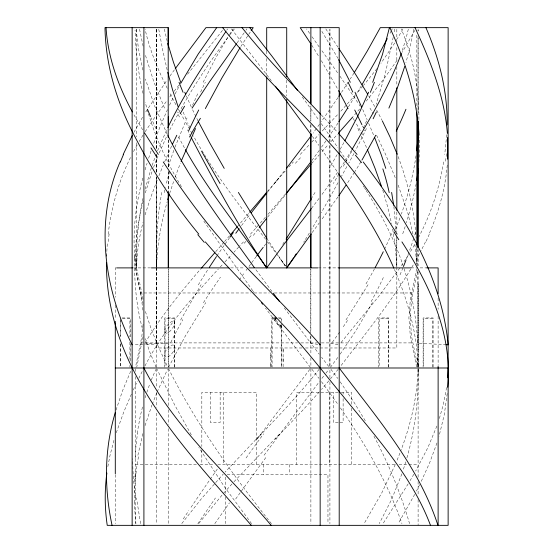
<?xml version="1.0" encoding="UTF-8"?>
<svg xmlns="http://www.w3.org/2000/svg" width="553" height="553" viewBox="0 0 553 553"><rect width="100%" height="100%" fill="white"/><g stroke="black" fill="none" stroke-linecap="round" stroke-linejoin="round"><path stroke-width="0.41" stroke-dasharray="2.77 2.07" d="M270.299 367.157L270.299 364.655M270.299 357.985L270.299 354.646M283.115 361.316L283.115 357.985M283.115 351.307L283.115 347.975L283.115 367.157M310.786 336.265L310.786 343.123L319.192 354.155M310.793 332.83L310.807 268.537M310.848 132.236L310.855 124.522M310.855 121.093L310.855 106.515M310.883 368.81L310.883 523.712M329.913 366.439L329.871 145.944M329.871 141.658L329.92 29.364L329.92 141.665M329.92 377.823L329.92 368.81M417.798 271.965L418.13 366.473M417.812 265.965L417.826 249.679M417.999 111.658L418.089 36.221L418.103 112.736M416.9 263.933L416.589 246.721M417.985 349.448L418.103 282.908L418.109 367.227M418.898 119.621C419.188 88.632 413.305 57.54 401.291 28.95M168.223 366.439L168.43 268.523M106.57 256.26L107.386 241.896M396.84 267.134L396.446 235.675M143.04 299.125L136.57 267.894C136.84 252.569 139.183 237.327 142.999 222.5M418.061 369.293C417.252 397.033 410.761 424.365 401.022 450.273M106.542 256.419L106.591 254.719M143.151 201.133C139.301 216.645 136.709 232.467 135.492 248.408C133.944 266.94 138.616 285.32 143.02 303.203M142.916 198.465C137.967 221.241 136.135 244.613 136.57 267.894L136.888 259.931M135.139 253.64C133.612 279.41 136.135 305.429 142.84 330.369M173.773 325.98A12.919 7.279 -41 0 1 172.812 327.777L170.172 331.095L167.179 332.996A3.18 1.846 -39.3 0 1 166.038 333.1C163.812 332.484 164.746 329.498 165.492 328.033A11.91 6.636 -38.6 0 1 166.418 326.346L169.653 322.752L172.833 321.017A3.235 1.749 -40.8 0 1 173.801 321.086L174.658 322.758L173.815 325.98M446.713 134.738L444.736 154.439M134.559 481.815L135.526 471.204M418.904 162.167L419.409 150.402L419.188 137.697M143.103 324.252L141.789 336.756L135.499 367.157M447.246 165.091C445.2 188.953 438.626 212.29 429.004 234.175M447.232 393.46L444.28 414.612L439.054 436.234M174.554 323.726L174.658 322.758M108.181 234.175C111.284 207.285 118.798 180.852 130.916 156.623M446.561 387.529L443.43 404.139L438.971 419.914M416.015 155.794C413.098 175.654 408.045 195.181 401.347 214.101M137.137 433.428L140.158 416.679L142.84 405.612M134.891 477.094L134.98 476.52M107.842 466.621L110.082 455.112L114.098 439.69M443.603 161.939C439.365 188.096 431.105 213.638 418.732 237.099M394.676 29.115L394.019 32.793M416.202 183.769L412.13 202.785L406.414 222.783M161.794 192.437C157.211 217.039 156.133 242.159 156.575 267.134C157.149 244.972 161.165 223.004 167.2 201.707M143.04 336.756L136.75 367.157M413.9 29.185L410.139 46.915L405.943 62.489M393.204 37.265L385.261 73.915L376.178 104.261M417.57 270.396L411.632 299.125L410.146 317.94L411.632 336.756L417.923 367.157M137.904 455.223L143.013 432.778M416.672 268.73L410.381 299.125L408.895 317.94L410.381 336.756L416.672 367.157M408.321 29.198L405.819 39.291L401.602 52.576M145.107 189.091L151.356 167.739M142.826 178.059C135.243 206.221 131.925 235.758 135.54 264.804M406.918 457.856C415.206 428.99 418.752 398.851 418.116 368.851L418.165 373.144M145.308 192.859L152.393 170.504M145.093 214.813L150.437 198.154L157.446 179.483M145.107 169.84L147.07 163.246M116.04 410.015L122.704 390.328L131.185 370.095M405.75 461.852L403.013 470.513M145.059 425.616L151.923 405.149M145.1 397.78L145.819 395.443M169.653 193.426L174.485 178.896M168.16 166.66L174.098 149.49M148.633 158.282L151.957 148.287M436.967 442.967L429.653 462.757L420.957 482.016M405.183 226.571L402.149 235.467M116.248 432.743L123.837 411.854L131.483 393.95M146.835 392.34L149.808 383.858M152.137 165.409L155.96 154.847M401.886 473.838L391.669 499.338L379.234 523.643M153.727 143.262L160.515 125.552L167.428 109.694M175.149 177.015L180.396 163.163M436.87 426.045L427.842 447.702L415.656 471.066M153.527 167.379L157.916 156.091M399.985 217.889L395.54 229.371M152.22 404.374L156.81 392.782M174.976 147.195L186.264 119.752M151.294 380.042L155.766 369.487M399.95 453.08L396.695 461.202M157.57 150.727L167.22 128.759M158.939 175.73L163.163 165.34M393.943 233.228L394.483 231.942M157.135 392.015L167.476 369.466M164.621 161.849L171.63 145.992M159.223 152.932L167.234 135.146M186.52 119.151L187.032 117.955M395.298 464.52L381.84 492.785L364.081 523.656M192.575 105.188L198.416 92.22M366.445 128.531L355.489 150.637M133.259 390.045L137.469 381.114M169.529 105.201L173.566 96.962M425.464 241.896L420.985 250.875M138.789 378.363L143.22 369.376M203.117 82.3L215.497 58.307L229.149 35.095M419.692 484.601L416.43 491.078M169.723 130.045C186.416 96.609 207.002 65.233 229.426 35.385M168.582 367.24L185.421 335.865L205.785 302.553M391.586 30.221L392.236 28.936M144.99 365.886C163.64 329.609 190.985 298.855 218.38 268.993M391.254 30.864L389.277 34.735M175.087 93.962L179.829 84.982M414.736 494.334L398.264 523.532M414.805 30.415L402.28 52.231M419.637 253.433L415.075 261.728M353.975 153.492L348.736 163.163M133.501 151.591L137.635 144.098M133.957 132.298L143.109 116.261M402.874 29.046L397.317 38.786M338.021 182.67L321.293 212.753M180.596 320.09L201.112 284.726M346.862 166.577L341.464 176.386M372.445 302.553L356.132 330.376L340.164 354.127M343.89 142.598L340.04 149.49M337.116 154.64L329.194 168.382M173.276 351.701L170.725 355.102L167.469 357.183A2.986 1.866 -36.7 0 1 166.239 357.238L164.725 355.544L165.209 352.109A12.754 7.846 -36.8 0 1 166.052 350.36C167.455 345.632 177.16 341.353 174.098 349.89A13.307 8.33 -37.5 0 1 173.296 351.701M319.406 216.036L311.698 229.149M413.831 474.253L410.098 480.633M414.446 244.903L409.828 252.666M368.035 284.726L345.895 320.09M413.243 264.915C392.056 301.019 365.519 333.563 340.164 366.743M139.073 141.616L143.192 134.814M361.261 85.915L356.803 93.353M315.03 192.437L311.588 198.195M351.639 150.133L345.888 159.547M145.121 342.784C161.13 316.275 180.672 292.122 200.87 268.723M360.902 161.849L354.832 171.7M408.183 483.827L383.077 523.546M309.327 233.069L304.91 240.244M354.985 96.34L348.293 107.095M394.78 42.927L380.927 63.325M145.736 111.962L166.992 80.164M354.003 73.037L350.229 79.003M303.694 242.193L304.509 240.894M344.415 161.898L339.922 168.907M354.473 172.273L347.339 183.23M408.218 255.244L400.593 266.802M229.55 34.473L233.166 28.88M240.908 46.376L248.269 35.019M145.128 131.738L154.985 117.049L167.137 100.411M348.307 81.996L340.855 93.367M282.694 244.329L284.809 241.108M338.021 123.029L328.15 137.697M226.737 30.228L227.601 28.943M248.684 34.404L250.744 31.314M397.082 60.284L383.34 79.653L365.436 102.132M337.613 172.398L321.818 194.725M197.85 523.656L215.449 497.956M338.049 97.556L321.293 121.743M245.954 30.208L246.825 28.929M244.184 32.765L236.995 43.044M325.945 140.877L321.493 147.236M214.813 523.636L229.467 502.857M399.715 268.087L378.383 296.781L340.15 343.648M337.966 196.916L321.632 219.679M319.482 124.28L316.751 128.089M169.923 76.058L174.762 69.346M319.24 150.402L311.899 160.494M316.295 128.725L313.081 133.155M312.21 232.536L319.281 222.887M261.375 433.428L309.867 369.3M337.779 357.466L330.418 367.337M264.064 455.223L319.378 381.66M181.799 523.546L201.631 498.44L223.205 474.128M267.431 192.244L285.569 169.432M319.026 198.465L311.906 207.859M241.53 225.527L250.246 214.101M229.917 34.735L234.382 28.936M169.75 96.962L171.955 94.086M376.925 68.683L363.528 85.418M198.748 523.532L223.212 493.684M253.274 235.467L258.7 228.465M257.263 439.041L261.313 433.794L225.099 472.089M321.908 378.37L324.417 375.114M325.931 373.157L328.924 369.28M174.174 91.21L179.594 84.284M222.458 30.415L186.485 75.574M338.229 369.224L330.335 379.054M267.638 217.129L284.989 195.34M319.171 369.238C299.678 394.026 277.855 416.844 256.053 439.587M274.813 182.988L278.733 178.059M328.793 380.886L321.528 389.436M363.045 85.998L356.602 93.54M248.553 213.527L237.942 225.99M285.569 193.916L267.617 214.744M359.623 109.017L353.194 116.476M267.514 191.324L285.445 170.78M229.536 235.792L224.47 241.654M311.56 163.605L319.302 154.736M223.903 242.304L215.428 252.016M265.35 217.343L259.654 223.834M233.988 481.774L280.703 432.778M355.6 94.694L340.088 111.962M319.399 391.87L301.274 411.854L275.325 438.916M322.067 151.591L328.164 144.72M258.735 224.864L250.44 234.175M223.668 493.165L232.08 483.834M330.929 141.616L337.537 134.199M288.839 166.978L293.373 161.939M243.438 241.896L239.663 246.009M238.723 247.032L233.988 252.154M300.238 154.439L309.459 144.54M220.26 266.954L223.094 263.899M337.441 114.824L321.597 131.69M224.981 261.859L231.617 254.712M311.768 142.086L318.708 134.738M168.499 343.102L145.46 344.706M144.499 344.035L156.762 343.123L167.441 366.473M142.957 344.139L133.688 344.733M115.95 267.894L115.294 267.894L115.294 297.231M133.328 267.894L150.748 267.894M230.629 267.894L244.834 267.894M318.348 267.894L338.381 267.894M411.01 267.894L417.529 267.894M420.086 267.894L426.792 267.894M135.319 267.894L140.669 292.972L250.972 292.972M254.083 292.972L269.498 292.972M274.281 292.972L412.773 292.972M122.151 317.94L130.314 317.94L130.314 336.929M273.963 317.94L271.703 317.94L271.703 367.13M278.083 317.94L281.712 317.94L281.712 321.583M122.407 318.742L129.914 318.742L129.914 336.888M273.804 318.742L272.104 318.742L272.104 367.13M279.23 318.742L281.311 318.742L281.311 320.47M140.649 342.908L297.666 342.908M300.853 342.908L317.553 342.908M321.328 342.908L412.773 342.908M302.014 347.975L156.589 347.975L156.589 267.894M305.456 347.975L396.833 347.975L396.833 267.894M338.187 392.416L296.726 392.416L296.726 464.485M341.27 392.416L351.584 392.416L351.584 404.43M338.187 422.444L333.265 422.444L333.265 392.416M339.998 422.444L343.116 422.444L343.116 398.423M135.319 464.485L144.499 464.485M145.245 464.485L196.82 464.485M200.165 464.485L214.35 464.485M217.785 464.485L395.056 464.485M399.079 464.485L408.176 464.485M408.916 464.485L418.103 464.485M227.159 474.502L327.964 474.502L327.964 523.629M446.216 344.733L417.715 343.123C416.395 317.429 411.632 291.929 403.676 267.465M338.021 344.609L329.782 343.102M317.788 344.443L310.786 343.123L283.648 307.095M321.21 114.824L337.551 132.298M279.265 325.565L281.691 327.749L280.592 325.558M231.465 28.936L269.159 77.897M271.447 523.656C232.841 475.366 196.709 424.649 168.859 369.293M311.899 369.273L318.97 378.356M310.371 367.344L265.516 308.145M328.731 366.473L321.583 357.266M251.594 523.643L224.615 487.089L198.831 447.467M330.922 369.293L337.793 378.501M265.62 239.235C239.836 206.055 213.734 172.84 193.426 135.907M269.608 78.491L271.405 80.869M267.576 241.813L275.346 252.168M321.473 381.646L338.042 404.485M271.952 291.459L255.223 268.799M276.306 253.468L285.32 265.91M252.762 290.767L203.207 220.267M253.17 291.327L253.986 292.454M302.297 96.962L319.095 120.471M312.417 136.418L318.777 145.328M321.929 50.8L338.132 73.577M281.083 259.993L285.313 265.917M340.192 381.833L354.376 402.861L366.162 422.257M319.171 46.915L311.906 36.609M321.473 149.137L338.159 172.999M339.971 76.19L358.662 103.86M321.314 123.644L337.828 147.658M285.403 266L277.129 253.951M309.68 33.408L306.59 28.929M340.413 407.9C365.229 443.935 387.515 482.188 401.962 523.643M339.95 150.796L347.941 162.63M280.412 325.302L281.664 327.438M276.272 252.673L267.348 239.166M325.821 28.943L337.911 47.095M321.874 31.348L337.924 58.307M311.698 45.104L319.364 57.388M363.383 186.071L364.171 187.301M359.049 104.469L360.197 106.28M364.565 187.916L365.733 189.769M366.121 190.391C381.314 214.377 394.759 239.684 403.455 266.802M321.362 60.664L337.869 89.33M181.46 186.658C165.416 160.474 152.994 132.043 145.239 102.312M142.681 129.858L133.95 114.824M191.297 434.879L174.803 405.169L157.045 369.273M368.575 95.731L374.734 106.577M192.057 133.529L185.283 121.584M183.935 119.185L178.232 108.982M184.377 147.769L177.651 135.257M175.916 104.773L169.494 92.71M376.704 110.185L382.061 120.381M373.946 436.241C388.814 464.029 400.745 493.4 409.566 523.656M198.043 120.948L192.451 109.466M167.269 88.328C157.833 69.484 149.614 49.846 145.1 29.198M376.6 135.257L385.78 154.84L395.969 179.483M167.276 134.42L154.619 105.948L145.356 79.003M190.868 136.771L186.976 128.531M357.888 128.531L360.1 133.252M191.303 107.026L186.34 95.939M361.455 136.183L366.618 147.769M156.14 367.344L149.815 352.15L145.204 338.609M164.524 108.098L153.934 82.079L145.266 54.692M362.72 109.466L367.157 119.752M394.441 269.477C407.865 300.376 417.197 333.5 418.082 367.344M368.685 123.333L373.849 135.658M398.16 185.103L407.886 213.271L413.533 236.414M398.125 156.617C407.99 182.76 414.252 210.299 416.112 238.205M382.766 190.253L387.28 205.536L391.614 223.647M145.411 311.539L150.734 327.583L156.762 343.123L156.589 176.815M167.186 41.171L164.317 29.129M142.916 70.058L138.45 48.678L136.128 28.95M167.151 69.92L162.734 50.233L158.739 29.115M143.096 46.141L139.515 29.185M143.02 93.353C138.188 72.657 135.685 51.45 135.056 30.221M140.6 523.656L136.48 497.956M140.669 292.972L143.103 311.636M392.706 229.149L395.602 248.677L396.812 267.127M414.854 244.205L416.692 263.11M393.888 206.656L396.197 230.995M135.934 523.636L134.192 502.857M134.766 256.834L134.994 259.488M417.591 357.487L418.061 367.185L417.916 362.768M168.306 139.944L168.333 167.372M168.34 171.658L168.354 191.379M156.437 29.364L156.561 149.379L156.589 29.316M156.568 154.522L156.589 172.529M438.121 298.095L438.121 309.314M438.121 316.212L438.121 365.402M433.117 367.13L433.117 317.94L423.107 317.94L423.107 367.13M432.716 367.13L432.716 318.742L423.508 318.742L423.508 367.13M418.103 249.389L418.103 265.889M418.103 271.73L418.103 367.144M418.103 367.994L418.103 477.35M418.103 481.497L418.103 495.35M418.103 499.553L418.103 525.35M416.851 35.157L416.851 109.397M416.851 248.705L416.851 264.555M396.833 29.316L396.833 42.664M396.833 47.669L396.833 61.853M396.833 66.858L396.833 85.21M396.833 211.999L396.833 232.025M396.833 237.859L396.833 267.058M388.773 367.13L388.773 317.94L378.764 317.94L378.764 367.13M388.372 367.13L388.372 318.742L379.164 318.742L379.164 367.13M351.584 408.183L351.584 464.485M343.116 392.416L343.116 394.13M329.92 145.066L329.92 367.144M329.92 381.923L329.92 523.712M329.719 392.416L329.719 464.485M310.883 105.927L310.883 121.245M310.883 124.646L310.883 132.305M310.883 269.29L310.883 332.256M310.883 335.657L310.883 354.376M310.883 357.784L310.883 367.144M289.724 464.485L289.724 474.502M286.717 80.206L286.717 96.049M281.712 325.233L281.712 367.13M281.311 323.927L281.311 367.13M270.299 347.975L270.299 366.743M266.698 51.007L266.698 54.346M266.698 58.514L266.698 75.201M263.698 464.485L263.698 474.502M256.689 464.485L256.689 392.416L201.831 392.416L201.831 446.471M225.458 477.087L225.458 493.463M225.458 496.905L225.458 523.629M223.695 392.416L223.695 464.485M220.156 392.416L220.156 422.444L210.306 422.444L210.306 392.416M201.831 449.9L201.831 464.485M174.658 367.13L174.658 317.94L164.649 317.94L164.649 367.13M174.257 367.13L174.257 318.742L165.05 318.742L165.05 367.13M168.202 139.964L168.202 167.193M168.202 171.444L168.202 191.863M168.202 269.29L168.202 367.144M168.202 368.81L168.202 405.695M168.202 409.787L168.202 424.545M168.202 428.637L168.202 523.712M156.589 154.446L156.589 172.799M156.589 177.803L156.589 267.058M156.437 29.35L156.437 149.324M156.437 155.275L156.437 173.144M156.437 176.552L156.437 266.74M156.437 267.59L156.437 367.144M156.437 368.81L156.437 387.66M156.437 392.582L156.437 407.333M156.437 413.07L156.437 523.712M136.57 29.316L136.57 136.93M136.57 142.764L136.57 267.894M135.319 368.851L135.319 371.429M135.319 376.593L135.319 523.636M130.314 343.828L130.314 361.088M129.914 342.072L129.914 359.353M129.914 365.402L129.914 367.13M120.699 318.742L120.699 336.888M120.699 343.8L120.699 367.13M120.305 320.533L120.305 336.929M120.305 343.828L120.305 367.13M115.294 305L115.294 317.94M115.294 474.619L115.294 523.629M235.696 498.965A335.007 25.293 -53.4 0 1 267.002 456.011M246.064 457.967A359.941 49.231 -53.2 0 1 263.587 433.829M183.257 518.914A406.676 58.715 -53.1 0 1 188.787 510.64M191.041 507.288A406.676 58.715 -53.1 0 1 218.421 467.485M134.559 502.808A335.007 263.014 -16.5 0 1 138.789 455.243M135.153 458.541A359.941 286.585 -10.9 0 1 137.538 433.441M135.775 498.066A406.676 324.238 -10.2 0 1 132.685 458.7M278.539 325.358A12.325 1.894 52.5 0 1 274.281 319.807M272.975 317.864A12.325 1.894 52.5 0 1 272.615 317.298M279.244 325.461A8.952 1.548 52.8 0 1 278.394 324.459M276.106 320.415A11.44 0.954 49.9 0 1 278.684 323.56M279.714 324.3A9.539 1.576 49.5 0 1 280.62 325.586M108.298 241.564A402.784 242.456 -40.5 0 1 109.128 233.85M170.773 342.418A447.55 174.064 -50.1 0 1 182.843 319.586M203.435 302.698A359.941 127.888 -50.5 0 1 220.44 277.212M239.214 280.025A409.296 142.584 -50.7 0 1 244.343 272.829M246.071 270.431A409.296 142.584 -50.7 0 1 256.115 256.751M264.092 246.168A409.296 142.584 -50.7 0 1 267.21 242.103M251.152 235.578A403.172 124.667 -50.4 0 1 248.802 238.184M245.967 241.302A403.172 124.667 -50.4 0 1 244.067 243.389M295.371 163.342A403.925 148.245 -49.9 0 1 301.558 156.575M198.292 284.906A337.897 138.609 -49.4 0 1 208.46 268.696M216.942 255.859A337.897 138.609 -49.4 0 1 229.53 237.804M347.554 320.436A447.55 246.935 -44.9 0 1 342.259 328.226M339.577 332.097A447.55 246.935 -44.9 0 1 331.371 343.6M383.353 277.53A359.941 207.548 -43.4 0 1 370.69 302.484M415.573 232.481A409.296 238.205 -43.1 0 1 414.75 235.122M413.685 238.461A409.296 238.205 -43.1 0 1 406.227 259.502M402.957 267.77A409.296 238.205 -43.1 0 1 399.473 276.092M429.273 234.258A403.172 319.427 6.4 0 1 425.769 242M446.548 153.699A403.925 227.394 -43.5 0 1 445.469 161.213M391.628 233.608A337.897 179.573 -45.5 0 1 383.906 250.44M374.478 268.82A337.897 179.573 -45.5 0 1 365.574 284.595M366.584 120.879A292.419 225.914 -33.9 0 1 363.397 127.95M351.826 151.246A293.588 40.659 -57.9 0 1 342.335 168.015M338.885 174.015A293.588 40.659 -57.9 0 1 333.348 183.548M164.227 192.638A293.588 246.355 -14.8 0 1 165.347 187.591M166.425 183.188A293.588 246.355 -14.8 0 1 170.034 170.58M200.642 92.081A376.766 192.202 -52.1 0 1 205.322 82.259M155.939 128.496A301.426 139.211 49.1 0 1 151.121 117.858M179.449 117.015A315.155 126.969 51.3 0 1 176.974 111.872M190.018 127.95A292.419 225.914 33.9 0 1 187.612 122.655M186.071 119.095A292.419 225.914 33.9 0 1 181.937 108.865M353.021 118.294A301.426 202.184 38.5 0 1 355.109 121.701M356.471 123.976A301.426 202.184 38.5 0 1 362.637 134.759M369.95 108.091A315.155 225.133 35.1 0 1 373.234 113.731M362.485 125.904A292.419 103.605 55.7 0 1 364.814 130.888M418.096 29.364L418.096 31.079L418.103 29.35"/><path stroke-width="0.83" d="M310.807 267.68L310.848 133.093M310.862 103.943L310.883 27.65M310.883 43.832L300.196 27.65L339.203 27.65L339.203 525.35M417.833 247.965L417.985 121.093M447.08 124.992C447.681 91.439 439.144 58.3 425.928 27.65M447.674 159.153L447.66 137.49M447.709 387.28C452.734 334.752 429.702 284.954 401.92 241.896M418.358 133.999L416.706 150.796M447.626 377.775L448.13 367.994L115.294 367.994M418.31 168.838L416.762 180.458M106.874 473.029C104.545 490.373 104.717 508.034 107.234 525.35L448.13 525.35L448.13 27.65L380.291 27.65L367.095 51.339L354.376 72.443M389.416 27.65L382.489 54.367L372.701 82.3M115.335 412.365C104.241 448.946 104.082 488.154 112.059 525.35M167.746 199.792L169.46 194.062M404.761 66.395L398.029 86.005L388.897 108.098M401.326 53.365C388.973 87.36 369.992 118.335 351.998 149.545M120.112 161.939C94.328 220.917 103.978 288.611 132.139 344.83M181.073 161.462L195.527 128.531M368.664 92.22L357.763 116.144L344.844 140.87M123.215 154.439L132.34 135.347M172.467 144.209L176.822 135.257M167.794 127.563C184.135 93.823 205.156 62.662 225.88 31.521M205.357 108.575L221.926 77.925L240.092 47.662M387.28 38.627L375.093 61.639L362.146 84.429M375.77 135.257L361.945 160.107M180.644 83.489L198.237 54L216.693 27.65M311.201 198.831L286.067 239.166M192.085 108.098L209.338 82.079L236.532 43.694M347.54 108.291L338.858 121.75M294.528 256.412L296.221 253.834M293.671 257.691L286.717 267.894L286.717 99.388M338.851 96.36L340.454 93.962M346.088 185.103L338.837 195.672M251.159 30.705L253.219 27.65L205.93 27.65L175.246 68.683M286.717 267.894L311.263 233.829M311.235 135.685L286.544 168.195M235.799 233.228L239.131 228.728M310.966 161.746L285.97 194.103M311.415 208.502L283.889 244.391L266.698 267.894C239.366 228.624 208.716 191.462 185.366 149.545M251.221 212.836L266.94 192.859M259.198 227.836L266.643 218.38M249.673 212.214L266.394 192.617M237.382 226.647L230.656 234.493M286.682 192.617L311.007 164.241M201.423 268.087L214.861 252.666M352.69 117.049L338.636 132.969M168.223 45.65L168.202 27.65L105.001 27.65C105.595 63.934 116.04 99.499 132.367 131.738M116.628 267.894L132.492 267.894M151.398 267.894L228.963 267.894M248.988 267.894L317.781 267.894M338.381 267.894L410.997 267.894M426.792 267.894L438.121 267.894L438.121 293.781M274.412 317.94L275.795 317.94M275.014 318.742L276.293 318.742M446.216 344.733L448.13 344.83C441.902 276.334 404.07 215.352 363.19 161.939M319.565 344.733L320.159 344.83C293.152 313.703 263.152 285.369 235.053 255.258C208.073 226.633 184.82 194.767 163.266 161.939M320.664 114.257C293.767 86.026 266.359 58.162 242.014 27.65M338.664 133.515L357.038 154.439M271.191 525.35C227.864 473.727 174.976 428.817 143.911 367.994M205.336 241.896C229.73 270.161 256.551 296.187 281.871 323.595C303.514 346.337 322.579 371.298 342.507 395.519C375.293 436.075 411.861 475.76 430.49 525.35M251.311 525.35C186.008 449.7 105.713 369.791 106.446 262.371M198.824 234.175C172.93 202.937 150.983 168.527 132.672 132.354M222.672 27.65C254.145 67.48 291.479 102.042 325.987 139.135C353.111 168.091 376.109 200.594 397.102 234.175M249.783 27.65L272.339 56.669L297.486 90.374M339.203 367.994C376.448 417.273 418.531 465.605 437.948 525.35M275.435 86.213L311.498 135.146M279.465 301.523L273.203 293.138M261.389 302.546L262.627 304.226M254.249 267.465C223.73 224.774 191.504 182.78 167.898 135.685M338.588 173.621C359.277 203.711 379.24 234.576 393.86 268.15M338.768 48.401L355.724 74.572L367.517 93.92M158.324 154.439L144.547 132.907M266.933 238.523L238.384 192.437M224.221 168.382L209.532 142.598L198.34 121.542M338.574 90.623L348.065 108.575M338.643 59.627L350.298 82.3M132.388 111.962C118.273 85.95 107.87 57.388 106.045 27.65M382.365 120.983L390.072 137.096L397.227 154.259M191.151 137.351C214.426 181.902 238.205 226.405 266.698 267.894L266.698 76.867M415.026 27.65C430.552 61.12 444.418 96.263 447.377 133.377M389.837 27.65C405.598 61.431 416.824 97.784 419.056 135.146M354.998 92.22L361.655 107.026M367.358 149.49L375.024 168.285L381.529 186.451M184.75 92.22L185.538 94.079M374.561 137.4L381.217 154.64L385.787 168.382M180.713 82.3L173.455 62.268L167.794 43.473M178.114 106.729L172.619 90.001L167.753 72.319M391.628 192.437L393.695 205.232M168.285 116.801L168.299 126.229M168.361 197.38L168.43 267.666M438.121 366.266L438.121 525.35M418.103 121.245L418.103 247.17M416.851 112.736L416.851 246.203M396.833 87.713L396.833 210.334M320.159 27.65L320.159 525.35M310.883 42.968L310.883 103.376M310.883 134.006L310.883 200.373M310.883 234.41L310.883 267.59M286.717 76.867L286.717 27.65L266.698 27.65L266.698 50.171M168.202 27.65L168.202 137.414M168.202 191.863L168.202 267.59M143.911 27.65L143.911 525.35M132.139 27.65L132.139 525.35M115.294 321.397L115.294 473.755M204.306 242.387A402.784 273.742 34.2 0 1 197.78 234.624M156.001 155.669A403.731 48.747 52.9 0 1 150.928 147.9M274.841 318.943A11.44 0.954 49.9 0 1 275.719 319.959M120.354 162.015A403.731 318.881 12.2 0 1 123.499 154.536M256.551 256.157A409.296 142.584 -50.7 0 1 263.2 247.336M209.331 267.341A337.897 138.609 -49.4 0 1 216.486 256.537M230 237.147A337.897 138.609 -49.4 0 1 233.345 232.536M405.964 260.187A409.296 238.205 -43.1 0 1 403.517 266.394M383.27 251.746A337.897 179.573 -45.5 0 1 375.19 267.5M394.006 232.087A402.784 73.273 51.9 0 1 398.789 239.712M355.413 155.199A403.731 288.756 30.9 0 1 361.558 162.644M405.95 109.259A301.426 139.211 -49.1 0 1 396.225 131.158M376.448 111.872A315.155 126.969 -51.3 0 1 373.137 118.729M374.388 82.328A376.766 255.555 -44 0 1 370.358 92.303M189.548 137.026A301.426 202.184 -38.5 0 1 200.4 118.294M180.181 113.731A315.155 225.133 -35.1 0 1 184.598 106.211M188.608 130.888A292.419 103.605 -55.7 0 1 198.707 109.999M150.54 116.531A301.426 139.211 49.1 0 1 147.471 109.259M220.073 183.548A293.588 40.659 57.9 0 1 201.596 151.246M183.057 92.303A376.766 255.555 44 0 1 179.034 82.328M354.715 109.999A292.419 103.605 55.7 0 1 361.89 124.653M382.835 168.879A293.588 246.355 14.8 0 1 389.194 192.638M348.093 82.259A376.766 192.202 52.1 0 1 352.773 92.081"/></g></svg>
